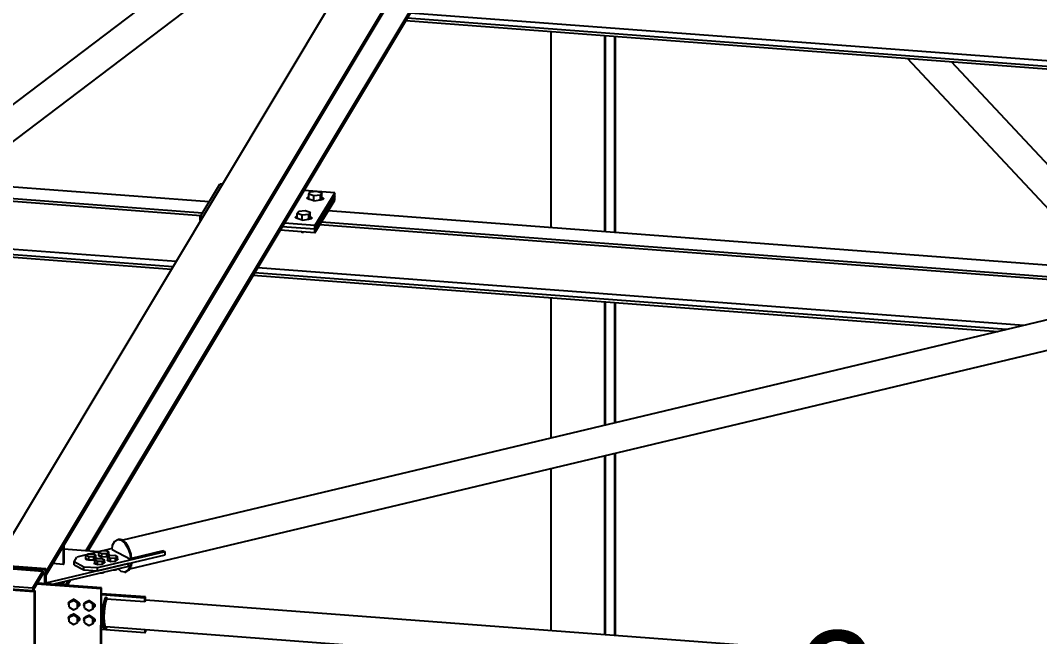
# Model space of a CAD drawing. Header units: millimetres. Extents: x -57554 to 16546, y 2142 to 98430.
# Drawn here: x -41680 to -39078, y 94885 to 96457 of the extents above; entities that cross this region are included whole.
import ezdxf

# ---------------------------------------------------------------- set-up
doc = ezdxf.new("R2010")
doc.units = ezdxf.units.MM
doc.styles.add('Arial', font='ARIAL.TTF', dxfattribs={"height": 0.2})

msp = doc.modelspace()

# ---------------------------------------------------------------- linework, layer by layer
at = {"color": 2, "linetype": 'Continuous'}
for p, q in [((-40328.2, 97432), (-41746.4, 95068.1)), ((-41614.8, 95048.8), (-40191.2, 97421.7)), ((-41614.8, 95040.9), (-40191.2, 97413.7)), ((-40239.9, 97224.1), (-41512.4, 95103.1)), ((-40235.4, 97223.7), (-41507.8, 95102.7)), ((-41352.4, 96504.9), (-41952.4, 96050.2)), ((-41239.1, 96496.3), (-41839.1, 96041.7)), ((-38583.5, 96317.2), (-40684.3, 96475.4)), ((-38540.8, 96293.1), (-40696.3, 96455.5)), ((-38555, 96301.1), (-40692.3, 96462.1)), ((-40326.1, 96427.6), (-40326.1, 95927.8)), ((-40189.1, 96417.3), (-40189.1, 95917.4)), ((-40187.4, 96417.1), (-40187.4, 95917.3)), ((-40163.3, 96415.3), (-40163.3, 95915.5)), ((-40161.5, 96415.2), (-40161.5, 95915.4)), ((-38911.2, 95821.2), (-39415.6, 96359)), ((-38798.9, 95812.8), (-39303.3, 96350.6)), ((-41198.4, 95993.5), (-44073.9, 96210)), ((-41215.4, 95965), (-43998.5, 96174.6)), ((-41219.4, 95958.4), (-43980.9, 96166.4)), ((-41221.3, 95955.2), (-41171, 96039.1)), ((-41164.2, 96038.5), (-41171, 96039.1)), ((-41282.5, 95841.3), (-43671.7, 96021.3)), ((-41290.5, 95828), (-43636.3, 96004.6)), ((-40877.6, 96017), (-40955.8, 96022.9)), ((-40877.6, 96017), (-40927.9, 95933.1)), ((-40877.6, 96007.6), (-40927.9, 95923.7)), ((-40927.9, 95923.7), (-40877.6, 96007.6)), ((-40877.6, 96007.6), (-40877.6, 96017)), ((-40877.6, 95998.3), (-40877.6, 96007.6)), ((-41294.4, 95821.4), (-43618.7, 95996.4)), ((-40927.9, 95914.4), (-40877.6, 95998.3)), ((-41221.3, 95945.8), (-41221.3, 95955.2)), ((-41214.5, 95954.7), (-41221.3, 95955.2)), ((-38613, 95798.8), (-40894.2, 95970.5)), ((-41221.3, 95945.8), (-41221.3, 95943.2)), ((-41219.8, 95945.7), (-41221.3, 95945.8)), ((-41219.8, 95945.7), (-41221.3, 95945.8)), ((-40927.9, 95923.7), (-41011.5, 95930)), ((-40927.9, 95923.7), (-41011.5, 95930)), ((-40927.9, 95933.1), (-41006.1, 95939)), ((-40927.9, 95923.7), (-40927.9, 95933.1)), ((-38729.9, 95770.9), (-40915.2, 95935.5)), ((-38707.8, 95776.2), (-40911.2, 95942.1)), ((-38090.3, 95923.2), (-41418.7, 95130.6)), ((-40927.9, 95914.4), (-41016.9, 95921.1)), ((-40927.9, 95914.4), (-40927.9, 95923.7)), ((-38074.1, 95848.9), (-41401.4, 95056.5)), ((-39118.6, 95678.4), (-41074.1, 95825.6)), ((-39185.1, 95662.5), (-41086.1, 95805.7)), ((-39163, 95667.8), (-41082.1, 95812.3)), ((-40326.1, 95748.4), (-40326.1, 95390.8)), ((-40189.1, 95738.1), (-40189.1, 95423.4)), ((-40187.4, 95738), (-40187.4, 95423.8)), ((-40163.3, 95736.2), (-40163.3, 95429.6)), ((-40161.5, 95736), (-40161.5, 95430)), ((-40189.1, 95345.2), (-40189.1, 94889.7)), ((-40187.4, 95345.7), (-40187.4, 94889.6)), ((-40163.3, 95351.4), (-40163.3, 94887.8)), ((-40161.5, 95351.8), (-40161.5, 94887.7)), ((-40326.1, 95312.6), (-40326.1, 94900)), ((-41444.4, 95117.8), (-41439.2, 95128.1)), ((-41439.2, 95128.1), (-41431.4, 95132.7)), ((-41431.4, 95132.7), (-41428.9, 95133.3)), ((-41431.4, 95132.7), (-41422.2, 95130.9)), ((-41419.7, 95131.5), (-41428.9, 95133.3)), ((-41422.2, 95130.9), (-41419.7, 95131.5)), ((-41422.2, 95130.9), (-41413, 95123)), ((-41410.5, 95123.6), (-41419.7, 95131.5)), ((-41413, 95123), (-41405.2, 95110.2)), ((-41402.8, 95110.8), (-41410.5, 95123.6)), ((-41570.7, 95114.3), (-41570.7, 95068.7)), ((-41569.1, 95117.1), (-41569.1, 95071.5)), ((-41480.9, 95100.7), (-41569.1, 95107.4)), ((-41445.5, 95109.1), (-41535.9, 95087.6)), ((-41310.2, 95100.8), (-41482.9, 95059.7)), ((-41482.9, 95052.2), (-41310.2, 95093.3)), ((-41445.8, 95106.8), (-41444.4, 95117.8)), ((-41445.8, 95106.8), (-41398.7, 95082)), ((-41405.2, 95110.2), (-41400, 95094.4)), ((-41397.5, 95095), (-41402.8, 95110.8)), ((-41400, 95094.4), (-41398.7, 95082)), ((-41396.2, 95082.6), (-41397.5, 95095)), ((-41315.5, 95103.6), (-41396.4, 95084.3)), ((-41315.5, 95103.6), (-41310.2, 95100.8)), ((-41310.2, 95093.3), (-41310.2, 95100.8)), ((-41751.7, 95068.5), (-41614.8, 95058.2)), ((-41404, 95071), (-41614.8, 95020.8)), ((-41570.7, 95068.7), (-41596.9, 95070.7)), ((-41570.7, 95068.7), (-41569.1, 95071.5)), ((-41542.7, 95075.3), (-41535.9, 95087.6)), ((-41542.7, 95067.8), (-41542.7, 95075.3)), ((-41517.6, 95062.1), (-41542.7, 95075.3)), ((-41542.7, 95067.8), (-41517.6, 95054.6)), ((-41404, 95063.5), (-41404, 95071)), ((-41398.9, 95072.2), (-41400, 95063.6)), ((-41398.7, 95082), (-41396.2, 95082.6)), ((-41396.5, 95072.8), (-41397.5, 95064.2)), ((-41753.8, 95065), (-41616.9, 95054.7)), ((-41750, 95061.1), (-41622.8, 95051.5)), ((-41648.4, 95008.9), (-41622.8, 95051.5)), ((-41648.4, 95001.4), (-41622.8, 95044)), ((-41618.6, 95042.4), (-41623.5, 95042.8)), ((-41622.8, 95051.5), (-41622.8, 95044)), ((-41616.9, 95045.4), (-41622.8, 95045.8)), ((-41616.9, 95045.4), (-41618.6, 95042.4)), ((-41618.6, 95042.4), (-41618.6, 95020)), ((-41616.9, 95054.7), (-41614.8, 95058.2)), ((-41616.9, 95054.7), (-41616.9, 95019.8)), ((-41616.9, 95045.4), (-41616.9, 95019.8)), ((-41614.8, 95058.2), (-41614.8, 95019.7)), ((-41614.8, 95040.9), (-41614.8, 95048.8)), ((-41404, 95063.5), (-41594.4, 95018.2)), ((-41517.6, 95054.6), (-41517.6, 95062.1)), ((-41482.9, 95059.7), (-41517.6, 95062.1)), ((-41517.6, 95054.6), (-41482.9, 95052.2)), ((-41482.9, 95052.2), (-41482.9, 95059.7)), ((-41422.2, 95050.4), (-41430.2, 95057.3)), ((-41413, 95048.6), (-41422.2, 95050.4)), ((-41405.2, 95053.2), (-41413, 95048.6)), ((-41413, 95048.6), (-41410.5, 95049.2)), ((-41410.5, 95049.2), (-41402.8, 95053.8)), ((-41400, 95063.6), (-41405.2, 95053.2)), ((-41402.8, 95053.8), (-41397.5, 95064.2)), ((-41775.5, 95018.4), (-41648.4, 95008.9)), ((-41474.1, 95006.2), (-41638.1, 95018.5)), ((-41472.5, 95009), (-41636.4, 95021.3)), ((-41570.7, 95018.2), (-41588.6, 95019.5)), ((-41570.7, 95023.8), (-41570.7, 95018.2)), ((-41569.1, 95021), (-41570.7, 95018.2)), ((-41569.1, 95024.2), (-41569.1, 95021)), ((-41558.2, 95026.8), (-41564.7, 95015.9)), ((-41552.6, 95028.1), (-41560.1, 95015.6)), ((-41781.5, 95009.6), (-41644.5, 94999.3)), ((-41648.4, 95001.4), (-41775.5, 95011)), ((-41648.4, 95008.9), (-41648.4, 95001.4)), ((-41642.8, 95002.2), (-41647.6, 95002.6)), ((-41644.5, 94999.3), (-41642.8, 95002.2)), ((-41644.5, 94999.3), (-41644.5, 91885.3)), ((-41642.8, 95002.2), (-41642.8, 91888.2)), ((-41475.1, 94703.5), (-41474.1, 95006.2)), ((-41474.1, 95006.2), (-41472.5, 95009)), ((-41473.4, 94706.3), (-41472.5, 95009)), ((-41360.5, 94985.7), (-41472.5, 94994.1)), ((-41362.1, 94982.9), (-41472.5, 94991.2)), ((-41468.4, 94965.4), (-41470.3, 94949.1)), ((-41465.5, 94978.9), (-41468.4, 94965.4)), ((-41467.4, 94948.8), (-41465.4, 94965.1)), ((-41464.7, 94963.1), (-41466.4, 94948.7)), ((-41462.9, 94985.6), (-41465.5, 94978.9)), ((-41465.4, 94965.1), (-41462.5, 94978.7)), ((-41462.1, 94975.1), (-41464.7, 94963.1)), ((-41462.9, 94985.6), (-41459.9, 94985.4)), ((-41462.5, 94978.7), (-41459.9, 94985.4)), ((-41459.7, 94981.4), (-41462.1, 94975.1)), ((-41459.9, 94985.4), (-41459.9, 94980.7)), ((-41459.9, 94981.4), (-41459.9, 94980.7)), ((-41459.9, 94981.4), (-41362.1, 94974.1)), ((-41362.1, 94982.9), (-41360.5, 94985.7)), ((-41362.1, 94974.1), (-41362.1, 94982.9)), ((-41362.1, 94974.1), (-41360.5, 94976.8)), ((-41360.5, 94976.8), (-41360.5, 94985.7)), ((-38871.9, 94790.5), (-41360.5, 94977.9)), ((-41470.3, 94949.1), (-41471, 94932.5)), ((-41468.1, 94932.3), (-41467.4, 94948.8)), ((-41466.4, 94948.7), (-41467, 94934)), ((-41471, 94932.5), (-41470.3, 94918.3)), ((-41471, 94932.5), (-41468.1, 94932.3)), ((-41470.3, 94918.3), (-41468.4, 94908.4)), ((-41467.4, 94918), (-41468.1, 94932.3)), ((-41465.4, 94908.2), (-41467.4, 94918)), ((-41467, 94934), (-41466.4, 94921.4)), ((-41466.4, 94921.4), (-41464.7, 94912.7)), ((-41464.7, 94912.7), (-41462.1, 94909.3)), ((-41362.1, 94894.1), (-41472.8, 94902.4)), ((-41468.4, 94908.4), (-41465.5, 94904.5)), ((-41465.5, 94904.5), (-41462.5, 94904.3)), ((-41462.5, 94904.3), (-41465.4, 94908.2)), ((-41459.9, 94906.3), (-41462.5, 94904.3)), ((-38779.9, 94707.3), (-41462.1, 94909.3)), ((-41459.9, 94909.1), (-41459.9, 94906.3)), ((-41362.1, 94901.8), (-41362.1, 94894.1)), ((-41362.1, 94894.1), (-41360.5, 94896.8)), ((-41360.5, 94901.7), (-41360.5, 94896.8))]:
    msp.add_line(p, q, dxfattribs=at)
at = {"color": 6, "linetype": 'Continuous'}
for p, q in [((-40947.7, 96002.6), (-40947.6, 96004.1)), ((-40946.1, 96001.2), (-40947.7, 96002.6)), ((-40947.6, 96004.1), (-40945.9, 96005.5)), ((-40945.9, 96005.5), (-40943.6, 96006.3)), ((-40943.6, 96013), (-40940, 96019)), ((-40943.6, 96000.7), (-40943.6, 96013)), ((-40930.7, 96008.9), (-40943.6, 96013)), ((-40940, 96019), (-40923.5, 96020.9)), ((-40914.2, 96010.8), (-40930.7, 96008.9)), ((-40930.7, 95996.6), (-40930.7, 96008.9)), ((-40923.5, 96020.9), (-40910.6, 96016.8)), ((-40910.6, 96016.8), (-40914.2, 96010.8)), ((-40914.2, 95998.5), (-40914.2, 96010.8)), ((-40914.2, 95998.5), (-40910.6, 96004.5)), ((-40910.6, 96004.5), (-40910.6, 96016.8)), ((-40910.6, 96004.9), (-40908.1, 96004)), ((-40908.1, 96004), (-40906.5, 96002.6)), ((-40906.5, 96002.6), (-40906.5, 96001)), ((-40943.1, 96000.1), (-40946.1, 96001.2)), ((-40930.7, 95996.6), (-40943.6, 96000.7)), ((-40940.5, 95999.7), (-40943.1, 96000.1)), ((-40930.7, 95996.6), (-40914.2, 95998.5)), ((-40915.3, 95998), (-40918.1, 95998)), ((-40911.3, 95998.6), (-40915.3, 95998)), ((-40908.2, 95999.6), (-40911.3, 95998.6)), ((-40906.5, 96001), (-40908.2, 95999.6)), ((-40977.2, 95954.9), (-40975.5, 95956.3)), ((-40977.2, 95953.4), (-40977.2, 95954.9)), ((-40975.6, 95952), (-40977.2, 95953.4)), ((-40972.6, 95950.9), (-40975.6, 95952)), ((-40975.5, 95956.3), (-40973.1, 95957.1)), ((-40973.1, 95963.8), (-40969.5, 95969.8)), ((-40973.1, 95951.5), (-40973.1, 95963.8)), ((-40960.2, 95959.7), (-40973.1, 95963.8)), ((-40960.2, 95947.4), (-40973.1, 95951.5)), ((-40970, 95950.5), (-40972.6, 95950.9)), ((-40969.5, 95969.8), (-40953, 95971.7)), ((-40943.7, 95961.6), (-40960.2, 95959.7)), ((-40960.2, 95947.4), (-40960.2, 95959.7)), ((-40953, 95971.7), (-40940.1, 95967.6)), ((-40940.1, 95967.6), (-40943.7, 95961.6)), ((-40943.7, 95949.3), (-40943.7, 95961.6)), ((-40943.7, 95949.3), (-40940.1, 95955.3)), ((-40940.1, 95955.3), (-40940.1, 95967.6)), ((-40940.1, 95955.7), (-40937.6, 95954.8)), ((-40936.1, 95951.8), (-40937.8, 95950.4)), ((-40937.6, 95954.8), (-40936, 95953.3)), ((-40936, 95953.3), (-40936.1, 95951.8)), ((-40960.2, 95947.4), (-40943.7, 95949.3)), ((-40944.8, 95948.8), (-40947.6, 95948.8)), ((-40940.8, 95949.4), (-40944.8, 95948.8)), ((-40937.8, 95950.4), (-40940.8, 95949.4)), ((-40962.3, 95917), (-40960.2, 95916.3)), ((-40960.2, 95916.3), (-40960.2, 95916.8)), ((-40960.2, 95916.3), (-40957.6, 95916.6)), ((-41512.5, 95091.6), (-41506.9, 95095.7)), ((-41506.9, 95095.7), (-41494.2, 95096)), ((-41494.2, 95096), (-41487.1, 95092.3)), ((-41487.1, 95092.3), (-41492.7, 95088.2)), ((-41487.1, 95084.8), (-41487.1, 95092.3)), ((-41479.7, 95091.4), (-41479, 95091.9)), ((-41479.3, 95099.6), (-41473.7, 95103.6)), ((-41479.3, 95092.1), (-41479.3, 95099.6)), ((-41472.2, 95095.8), (-41479.3, 95099.6)), ((-41479.3, 95092.1), (-41472.2, 95088.3)), ((-41473.7, 95103.6), (-41461, 95103.9)), ((-41459.5, 95096.1), (-41472.2, 95095.8)), ((-41472.2, 95088.3), (-41472.2, 95095.8)), ((-41461, 95103.9), (-41453.9, 95100.2)), ((-41453.9, 95100.2), (-41459.5, 95096.1)), ((-41459.5, 95088.6), (-41459.5, 95096.1)), ((-41459.5, 95088.6), (-41453.9, 95092.7)), ((-41453.9, 95092.7), (-41453.9, 95100.2)), ((-41453.9, 95094.7), (-41453.5, 95094.4)), ((-41453.5, 95093.4), (-41453.9, 95093)), ((-41453.5, 95094.4), (-41453.5, 95093.4)), ((-41451.4, 95091.8), (-41438.7, 95092.1)), ((-41438.7, 95092.1), (-41431.6, 95088.4)), ((-41512.9, 95083.5), (-41512.2, 95084)), ((-41512.9, 95082.5), (-41512.9, 95083.5)), ((-41511.8, 95081.6), (-41512.9, 95082.5)), ((-41512.5, 95084.2), (-41512.5, 95091.6)), ((-41505.4, 95087.9), (-41512.5, 95091.6)), ((-41512.5, 95084.2), (-41505.4, 95080.4)), ((-41509.9, 95080.9), (-41511.8, 95081.6)), ((-41507.3, 95080.6), (-41509.9, 95080.9)), ((-41505.6, 95080.6), (-41507.3, 95080.6)), ((-41492.7, 95088.2), (-41505.4, 95087.9)), ((-41505.4, 95080.4), (-41505.4, 95087.9)), ((-41505.4, 95080.4), (-41492.7, 95080.7)), ((-41492.7, 95080.7), (-41492.7, 95088.2)), ((-41492.7, 95080.7), (-41487.1, 95084.8)), ((-41490.6, 95071.7), (-41489.9, 95072.3)), ((-41490.6, 95070.7), (-41490.6, 95071.7)), ((-41489.5, 95069.8), (-41490.6, 95070.7)), ((-41490.1, 95079.9), (-41484.5, 95083.9)), ((-41490.1, 95072.4), (-41490.1, 95079.9)), ((-41483.1, 95076.2), (-41490.1, 95079.9)), ((-41490.1, 95072.4), (-41483.1, 95068.7)), ((-41487.6, 95069.2), (-41489.5, 95069.8)), ((-41485, 95068.8), (-41487.6, 95069.2)), ((-41487.1, 95086.8), (-41486.7, 95086.4)), ((-41486.7, 95085.5), (-41487.1, 95085.1)), ((-41486.7, 95086.4), (-41486.7, 95085.5)), ((-41483.3, 95068.8), (-41485, 95068.8)), ((-41484.5, 95083.9), (-41471.9, 95084.2)), ((-41470.4, 95076.5), (-41483.1, 95076.2)), ((-41483.1, 95068.7), (-41483.1, 95076.2)), ((-41483.1, 95068.7), (-41470.4, 95069)), ((-41479.7, 95090.4), (-41479.7, 95091.4)), ((-41478.6, 95089.5), (-41479.7, 95090.4)), ((-41476.7, 95088.8), (-41478.6, 95089.5)), ((-41474.2, 95088.5), (-41476.7, 95088.8)), ((-41472.4, 95088.5), (-41474.2, 95088.5)), ((-41472.2, 95088.3), (-41459.5, 95088.6)), ((-41471.9, 95084.2), (-41464.8, 95080.5)), ((-41464.8, 95080.5), (-41470.4, 95076.5)), ((-41470.4, 95069), (-41470.4, 95076.5)), ((-41470.4, 95069), (-41464.8, 95073)), ((-41464.8, 95073), (-41464.8, 95080.5)), ((-41464.8, 95075), (-41464.4, 95074.7)), ((-41464.4, 95073.7), (-41464.8, 95073.4)), ((-41464.4, 95074.7), (-41464.4, 95073.7)), ((-41457.4, 95079.6), (-41456.7, 95080.2)), ((-41457.4, 95078.6), (-41457.4, 95079.6)), ((-41456.3, 95077.8), (-41457.4, 95078.6)), ((-41456.9, 95087.8), (-41451.4, 95091.8)), ((-41456.9, 95080.3), (-41456.9, 95087.8)), ((-41449.9, 95084.1), (-41456.9, 95087.8)), ((-41456.9, 95080.3), (-41449.9, 95076.6)), ((-41454.4, 95077.1), (-41456.3, 95077.8)), ((-41451.8, 95076.7), (-41454.4, 95077.1)), ((-41450.1, 95076.7), (-41451.8, 95076.7)), ((-41437.2, 95084.4), (-41449.9, 95084.1)), ((-41449.9, 95076.6), (-41449.9, 95084.1)), ((-41449.9, 95076.6), (-41437.2, 95076.9)), ((-41431.6, 95088.4), (-41437.2, 95084.4)), ((-41437.2, 95076.9), (-41437.2, 95084.4)), ((-41437.2, 95076.9), (-41431.6, 95080.9)), ((-41431.6, 95080.9), (-41431.6, 95088.4)), ((-41431.6, 95082.9), (-41431.2, 95082.6)), ((-41431.2, 95081.6), (-41431.6, 95081.3)), ((-41431.2, 95082.6), (-41431.2, 95081.6)), ((-41470.4, 95046.5), (-41475.8, 95046.4)), ((-41468, 95048.3), (-41470.4, 95046.5)), ((-41470.4, 95046.5), (-41470.4, 95047.7)), ((-41437.2, 95054.4), (-41442.6, 95054.3)), ((-41434.8, 95056.2), (-41437.2, 95054.4)), ((-41437.2, 95054.4), (-41437.2, 95055.6)), ((-41557, 94969), (-41556.5, 94971.4)), ((-41556.5, 94966.4), (-41557, 94969)), ((-41556.5, 94971.4), (-41555, 94973.4)), ((-41555.2, 94964.5), (-41556.5, 94966.4)), ((-41555.2, 94971.9), (-41544.5, 94977)), ((-41555.2, 94971.9), (-41553.6, 94974.6)), ((-41555.2, 94960), (-41555.2, 94971.9)), ((-41555, 94973.4), (-41553.9, 94974)), ((-41542.8, 94979.8), (-41553.6, 94974.6)), ((-41544.5, 94977), (-41542.8, 94979.8)), ((-41544.5, 94977), (-41533.7, 94970.2)), ((-41532, 94973), (-41542.8, 94979.8)), ((-41533.7, 94970.2), (-41532, 94973)), ((-41533.7, 94958.4), (-41533.7, 94970.2)), ((-41532, 94961.1), (-41532, 94973)), ((-41532, 94972.6), (-41530.6, 94971.6)), ((-41530.6, 94962.3), (-41532, 94961.5)), ((-41530.6, 94971.6), (-41529.1, 94969.4)), ((-41529.1, 94964.4), (-41530.6, 94962.3)), ((-41529.1, 94969.4), (-41528.6, 94966.8)), ((-41528.6, 94966.8), (-41529.1, 94964.4)), ((-41517.8, 94966), (-41517.3, 94968.5)), ((-41517.3, 94963.5), (-41517.8, 94966)), ((-41517.3, 94968.5), (-41515.8, 94970.5)), ((-41516.1, 94961.6), (-41517.3, 94963.5)), ((-41516.1, 94968.9), (-41505.3, 94974)), ((-41516.1, 94968.9), (-41514.4, 94971.7)), ((-41516.1, 94957), (-41516.1, 94968.9)), ((-41515.8, 94970.5), (-41514.8, 94971.1)), ((-41503.7, 94976.8), (-41514.4, 94971.7)), ((-41505.3, 94974), (-41503.7, 94976.8)), ((-41505.3, 94974), (-41494.6, 94967.3)), ((-41492.9, 94970.1), (-41503.7, 94976.8)), ((-41494.6, 94967.3), (-41492.9, 94970.1)), ((-41494.6, 94955.4), (-41494.6, 94967.3)), ((-41492.9, 94958.2), (-41492.9, 94970.1)), ((-41492.9, 94969.7), (-41491.5, 94968.6)), ((-41491.5, 94968.6), (-41490, 94966.4)), ((-41490, 94966.4), (-41489.5, 94963.9)), ((-41489.5, 94963.9), (-41490, 94961.4)), ((-41556.5, 94934), (-41555, 94936)), ((-41555.2, 94960), (-41544.5, 94953.2)), ((-41555.2, 94934.5), (-41544.5, 94939.6)), ((-41555.2, 94934.5), (-41553.6, 94937.2)), ((-41555, 94936), (-41553.9, 94936.6)), ((-41542.8, 94942.4), (-41553.6, 94937.2)), ((-41544.5, 94953.2), (-41533.7, 94958.4)), ((-41544.5, 94939.6), (-41542.8, 94942.4)), ((-41544.5, 94939.6), (-41533.7, 94932.8)), ((-41532, 94935.6), (-41542.8, 94942.4)), ((-41533.7, 94958.4), (-41532, 94961.1)), ((-41516.1, 94957), (-41505.3, 94950.3)), ((-41516.1, 94931.5), (-41505.3, 94936.6)), ((-41503.7, 94939.4), (-41514.4, 94934.3)), ((-41505.3, 94950.3), (-41494.6, 94955.4)), ((-41505.3, 94936.6), (-41503.7, 94939.4)), ((-41505.3, 94936.6), (-41494.6, 94929.9)), ((-41492.9, 94932.7), (-41503.7, 94939.4)), ((-41494.6, 94955.4), (-41492.9, 94958.2)), ((-41491.5, 94959.4), (-41492.9, 94958.6)), ((-41490, 94961.4), (-41491.5, 94959.4)), ((-41557, 94931.5), (-41556.5, 94934)), ((-41556.5, 94929), (-41557, 94931.5)), ((-41555.2, 94927.1), (-41556.5, 94929)), ((-41555.2, 94922.6), (-41555.2, 94934.5)), ((-41555.2, 94922.6), (-41544.5, 94915.8)), ((-41544.5, 94915.8), (-41533.7, 94921)), ((-41533.7, 94932.8), (-41532, 94935.6)), ((-41533.7, 94921), (-41533.7, 94932.8)), ((-41533.7, 94921), (-41532, 94923.7)), ((-41532, 94923.7), (-41532, 94935.6)), ((-41532, 94935.2), (-41530.6, 94934.2)), ((-41530.6, 94924.9), (-41532, 94924.1)), ((-41530.6, 94934.2), (-41529.1, 94932)), ((-41529.1, 94926.9), (-41530.6, 94924.9)), ((-41529.1, 94932), (-41528.6, 94929.4)), ((-41528.6, 94929.4), (-41529.1, 94926.9)), ((-41517.8, 94928.6), (-41517.3, 94931.1)), ((-41517.3, 94926.1), (-41517.8, 94928.6)), ((-41517.3, 94931.1), (-41515.8, 94933.1)), ((-41516.1, 94924.2), (-41517.3, 94926.1)), ((-41516.1, 94931.5), (-41514.4, 94934.3)), ((-41516.1, 94919.6), (-41516.1, 94931.5)), ((-41516.1, 94919.6), (-41505.3, 94912.9)), ((-41515.8, 94933.1), (-41514.8, 94933.7)), ((-41505.3, 94912.9), (-41494.6, 94918)), ((-41494.6, 94929.9), (-41492.9, 94932.7)), ((-41494.6, 94918), (-41494.6, 94929.9)), ((-41494.6, 94918), (-41492.9, 94920.8)), ((-41492.9, 94920.8), (-41492.9, 94932.7)), ((-41492.9, 94932.3), (-41491.5, 94931.2)), ((-41491.5, 94922), (-41492.9, 94921.2)), ((-41491.5, 94931.2), (-41490, 94929)), ((-41490, 94924), (-41491.5, 94922)), ((-41490, 94929), (-41489.5, 94926.5)), ((-41489.5, 94926.5), (-41490, 94924))]:
    msp.add_line(p, q, dxfattribs=at)

# ---------------------------------------------------------------- texts
at = {"color": 5, "linetype": 'Continuous', "style": 'Arial'}
msp.add_text('6', height=286.5, dxfattribs=at).set_placement((-39713.2, 94612.7))

doc.saveas('drawing.dxf')
